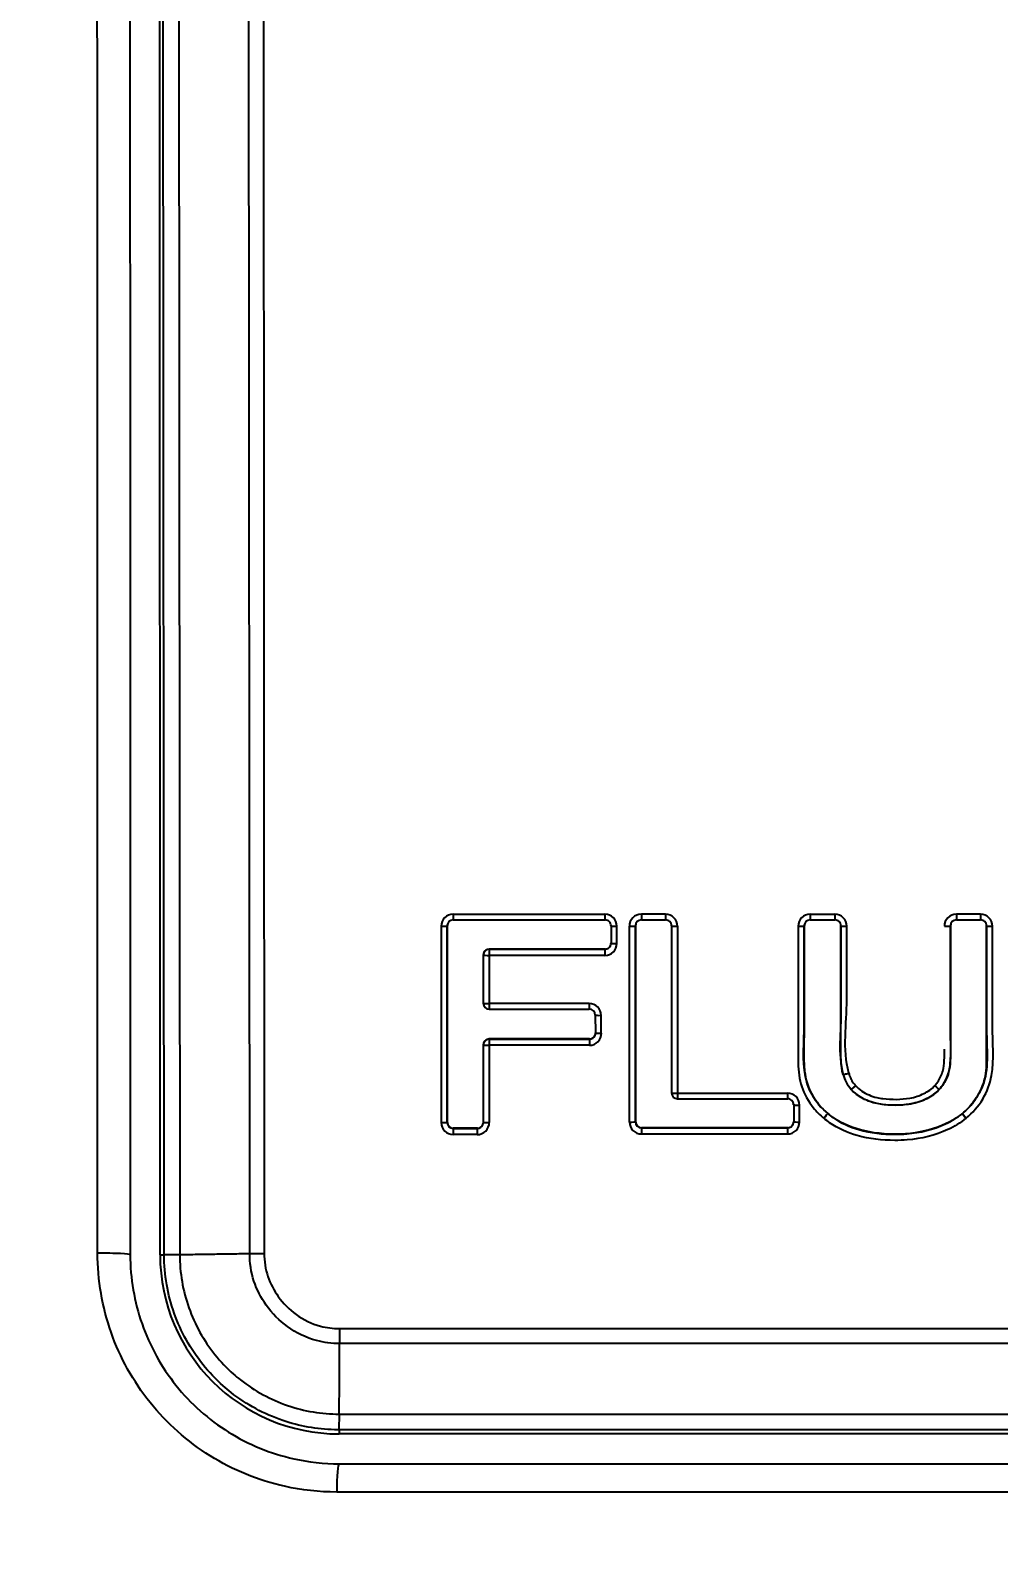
# Model space of a CAD drawing. Extents: x -2137 to 3740, y 68 to 2359.
# Drawn here: x -1465.62 to -1447.18, y 705.66 to 734.38 of the extents above; entities that cross this region are included whole.
import ezdxf

# ---------------------------------------------------------------- set-up
doc = ezdxf.new("R2010")
doc.units = 0
doc.header["$LTSCALE"] = 20
doc.header["$MEASUREMENT"] = 0
doc.layers.get('0').update_dxf_attribs({"linetype": 'CONTINUOUS'})
doc.layers.get('DEFPOINTS').update_dxf_attribs({"linetype": 'CONTINUOUS'})
doc.layers.add('1', color=7, linetype='CONTINUOUS')
doc.dimstyles.get("Standard").update_dxf_attribs({"dimtxt": 2.7, "dimasz": 2.5, "dimexe": 1.5, "dimexo": 1.5, "dimgap": 1.5, "dimtad": 1, "dimdec": 0, "dimlfac": 10, "dimzin": 0, "dimdsep": 46, "dimtxsty": 'Standard', "dimcen": 0, "dimclrt": 2, "dimadec": 0, "dimazin": 0, "dimtfac": 1, "dimtdec": 0, "dimtmove": 0, "dimatfit": 3, "dimfxl": 0, "dimtolj": 1, "dimtzin": 0, "dimarcsym": 0})

# ---------------------------------------------------------------- blocks, each defined once
blk = doc.blocks.new('*D10')
at = {"color": 3, "lineweight": -2}
for p, q in [((-1420.563, 804.156), (-1751.902, 804.156)), ((-1745.902, 780.156), (-1745.902, 581.518)), ((-1745.902, 318.903), (-1745.902, 533.518)), ((-1524.405, 294.903), (-1751.902, 294.903))]:
    blk.add_line(p, q, dxfattribs=at)
at = {"color": 3}
for points in [[(-1749.902, 780.156), (-1741.902, 780.156), (-1745.902, 804.156)], [(-1749.902, 318.903), (-1741.902, 318.903), (-1745.902, 294.903)]]:
    blk.add_solid(points, dxfattribs=at)
at = {"layer": 'DEFPOINTS', "color": 0}
for p in [(-1418.763, 804.156), (-1745.902, 294.903), (-1522.605, 294.903)]:
    blk.add_point(p, dxfattribs=at)
at = {"color": 2, "insert": (-1745.902, 557.518), "char_height": 24, "attachment_point": 5}
blk.add_mtext('\\A1;510', dxfattribs=at)

msp = doc.modelspace()

# ---------------------------------------------------------------- linework, layer by layer
at = {"layer": '1', "color": 7, "linetype": 'Continuous'}
for p, q in [((-1461.18, 742.47), (-1461.159, 711.111)), ((-1463.143, 711.085), (-1463.15, 742.435)), ((-1463.066, 711.085), (-1463.088, 742.435)), ((-1462.791, 742.44), (-1462.769, 711.089)), ((-1461.435, 711.109), (-1461.457, 742.459)), ((-1457.566, 717.563), (-1454.676, 717.563)), ((-1453.524, 717.563), (-1453.983, 717.563)), ((-1450.771, 717.563), (-1450.3, 717.563)), ((-1447.529, 717.563), (-1447.988, 717.563)), ((-1457.793, 717.336), (-1457.792, 713.599)), ((-1457.678, 717.342), (-1457.679, 717.339)), ((-1457.679, 717.339), (-1457.678, 713.602)), ((-1457.677, 713.605), (-1457.678, 717.342)), ((-1457.672, 717.378), (-1457.673, 717.375)), ((-1457.564, 717.456), (-1454.674, 717.456)), ((-1454.56, 717.342), (-1454.56, 717.014)), ((-1454.449, 717.008), (-1454.449, 717.336)), ((-1454.209, 713.61), (-1454.21, 717.336)), ((-1454.095, 717.342), (-1454.096, 717.339)), ((-1454.096, 717.339), (-1454.095, 713.613)), ((-1454.094, 713.616), (-1454.095, 717.342)), ((-1454.089, 717.378), (-1454.09, 717.375)), ((-1453.981, 717.456), (-1453.522, 717.456)), ((-1453.408, 717.342), (-1453.408, 714.166)), ((-1453.297, 717.336), (-1453.296, 714.16)), ((-1450.883, 717.342), (-1450.884, 717.339)), ((-1450.877, 717.378), (-1450.878, 717.375)), ((-1450.769, 717.456), (-1450.298, 717.456)), ((-1448.099, 717.342), (-1448.1, 717.339)), ((-1448.093, 717.378), (-1448.094, 717.375)), ((-1447.986, 717.456), (-1447.527, 717.456)), ((-1456.878, 716.9), (-1456.879, 716.897)), ((-1454.674, 716.9), (-1456.878, 716.9)), ((-1454.675, 716.897), (-1454.674, 716.9)), ((-1454.567, 716.975), (-1454.566, 716.978)), ((-1456.991, 716.787), (-1456.991, 715.87)), ((-1454.676, 716.781), (-1456.88, 716.781)), ((-1456.88, 716.781), (-1456.879, 715.864)), ((-1456.879, 716.897), (-1454.675, 716.897)), ((-1454.977, 715.864), (-1456.879, 715.864)), ((-1456.877, 715.756), (-1454.974, 715.756)), ((-1454.861, 715.644), (-1454.857, 715.305)), ((-1454.745, 715.301), (-1454.749, 715.64)), ((-1456.877, 715.19), (-1456.878, 715.187)), ((-1456.878, 715.187), (-1454.971, 715.187)), ((-1454.97, 715.19), (-1456.877, 715.19)), ((-1454.971, 715.187), (-1454.97, 715.19)), ((-1454.863, 715.265), (-1454.862, 715.268)), ((-1456.991, 715.077), (-1456.991, 713.605)), ((-1454.972, 715.071), (-1456.879, 715.071)), ((-1456.879, 715.071), (-1456.879, 713.599)), ((-1447.472, 714.345), (-1447.471, 714.348)), ((-1453.296, 714.16), (-1451.2, 714.16)), ((-1453.294, 714.052), (-1451.198, 714.052)), ((-1451.084, 713.939), (-1451.084, 713.616)), ((-1450.972, 713.61), (-1450.972, 713.933)), ((-1450.436, 713.772), (-1450.435, 713.775)), ((-1450.434, 713.774), (-1450.435, 713.771)), ((-1447.874, 713.771), (-1447.873, 713.774)), ((-1447.872, 713.775), (-1447.873, 713.772)), ((-1457.678, 713.602), (-1457.677, 713.605)), ((-1457.563, 713.491), (-1457.564, 713.488)), ((-1457.564, 713.488), (-1457.105, 713.488)), ((-1457.104, 713.491), (-1457.563, 713.491)), ((-1457.105, 713.488), (-1457.104, 713.491)), ((-1456.997, 713.566), (-1456.996, 713.569)), ((-1454.095, 713.613), (-1454.094, 713.616)), ((-1453.98, 713.502), (-1453.981, 713.499)), ((-1453.981, 713.499), (-1451.199, 713.499)), ((-1451.198, 713.502), (-1453.98, 713.502)), ((-1451.199, 713.499), (-1451.198, 713.502)), ((-1451.091, 713.577), (-1451.09, 713.58)), ((-1457.106, 713.371), (-1457.565, 713.371)), ((-1453.982, 713.383), (-1451.199, 713.383)), ((-1463.143, 711.085), (-1463.066, 711.085)), ((-1459.732, 709.682), (-1437.454, 709.679)), ((-1437.454, 709.395), (-1459.726, 709.398)), ((-1459.733, 708.053), (-1437.461, 708.049)), ((-1437.462, 707.75), (-1459.734, 707.754)), ((-1459.734, 707.754), (-1459.734, 707.676)), ((-1437.462, 707.676), (-1459.734, 707.676))]:
    msp.add_line(p, q, dxfattribs=at)
msp.add_arc((-1459.734, 711.085), 3.409, 180.0131, 270, dxfattribs=at)
for centre, major_axis, ratio, start_param, end_param in [((-1457.566, 717.336), (-0.216, 0.072), 0.999619, 5.034181, 6.604978), ((-1457.565, 717.566), (0, -0.114), 0.008727, 4.738569, 6.052596), ((-1454.676, 717.336), (-0.216, 0.072), 0.999619, 3.463385, 5.034181), ((-1454.675, 717.566), (0, -0.114), 0.008727, 4.738569, 6.052378), ((-1453.983, 717.336), (0.216, -0.072), 0.999619, 1.892589, 3.463385), ((-1453.982, 717.566), (0, 0.114), 0.008727, 1.596976, 2.911004), ((-1453.523, 717.566), (0, -0.114), 0.008727, 4.738569, 6.052378), ((-1453.524, 717.336), (-0.216, 0.072), 0.999619, 3.463385, 5.034181), ((-1450.771, 717.336), (-0.216, 0.072), 0.999619, 5.034181, 6.604978), ((-1450.77, 717.566), (0, 0.114), 0.008727, 1.596976, 2.911004), ((-1450.3, 717.336), (0.216, -0.072), 0.999619, 0.321792, 1.892589), ((-1450.299, 717.566), (0, 0.114), 0.008727, 1.596976, 2.910785), ((-1447.988, 717.336), (-0.216, 0.072), 0.999619, 5.034181, 6.604978), ((-1447.987, 717.566), (0, -0.114), 0.008727, 4.738569, 6.052596), ((-1447.529, 717.336), (-0.216, 0.072), 0.999619, 3.463385, 5.034181), ((-1447.528, 717.566), (0, 0.114), 0.008727, 1.596976, 2.910785), ((-1457.792, 717.339), (0.114, 0), 0.026176, 4.703659, 6.274456), ((-1457.565, 717.339), (0.108, -0.036), 0.999619, 3.141567, 3.463385), ((-1457.564, 717.342), (0.108, -0.036), 0.999619, 1.892589, 3.463385), ((-1454.674, 717.342), (0.108, -0.036), 0.999619, 0.321792, 1.892589), ((-1454.448, 717.339), (-0.114, 0), 0.026176, 0.132526, 1.562067), ((-1454.209, 717.339), (-0.114, 0), 0.026176, 1.562067, 3.132863), ((-1453.982, 717.339), (0.108, -0.036), 0.999619, 3.141567, 3.463385), ((-1453.981, 717.342), (0.108, -0.036), 0.999619, 1.892589, 3.463385), ((-1453.522, 717.342), (0.108, -0.036), 0.999619, 0.321792, 1.892589), ((-1453.296, 717.339), (-0.114, 0), 0.026176, 0.132526, 1.562067), ((-1450.998, 717.339), (-0.114, 0), 0.026176, 1.562067, 3.132863), ((-1450.77, 717.339), (0.108, -0.036), 0.999619, 3.141567, 3.463385), ((-1450.769, 717.342), (0.108, -0.036), 0.999619, 1.892589, 3.463385), ((-1450.298, 717.342), (0.108, -0.036), 0.999619, 0.321792, 1.892589), ((-1450.071, 717.339), (-0.114, 0), 0.026176, 0.041489, 1.562067), ((-1448.214, 717.339), (0.114, 0), 0.026176, 4.703659, 6.274456), ((-1447.987, 717.339), (0.108, -0.036), 0.999619, 3.141567, 3.463385), ((-1447.986, 717.342), (0.108, -0.036), 0.999619, 1.892589, 3.463385), ((-1447.527, 717.342), (0.108, -0.036), 0.999619, 0.321792, 1.892589), ((-1447.3, 717.339), (0.114, 0), 0.026176, 3.179069, 4.703659), ((-1456.878, 716.787), (0.108, -0.036), 0.999619, 1.892589, 3.463385), ((-1454.676, 717.008), (-0.216, 0.072), 0.999619, 1.892589, 3.463385), ((-1454.675, 717.011), (0.108, -0.036), 0.999619, 5.034181, 6.283156), ((-1454.674, 717.014), (0.108, -0.036), 0.999619, 5.034181, 6.604978), ((-1454.448, 717.011), (0.114, 0), 0.026176, 3.270736, 4.703659), ((-1456.879, 716.784), (0.114, 0), 0.026176, 3.274119, 4.703659), ((-1456.879, 716.784), (-0.108, 0.036), 0.999619, 5.034181, 6.259277), ((-1456.879, 716.784), (0, -0.114), 0.008727, 3.167773, 4.738569), ((-1454.675, 716.784), (0, -0.114), 0.008727, 3.167773, 4.738569), ((-1456.877, 715.87), (0.108, -0.036), 0.999619, 3.463385, 5.034181), ((-1456.878, 715.867), (0.114, 0), 0.026176, 3.277494, 4.703659), ((-1456.878, 715.867), (0, 0.114), 0.008727, 1.596976, 2.910523), ((-1454.976, 715.867), (0, 0.114), 0.008727, 1.596976, 2.910785), ((-1454.976, 715.637), (-0.216, 0.072), 0.999619, 3.475597, 5.034181), ((-1454.974, 715.643), (0.108, -0.036), 0.999619, 0.334004, 1.892589), ((-1454.748, 715.643), (0.114, 0.001), 0.026067, 3.27652, 4.70334), ((-1456.877, 715.077), (0.108, -0.036), 0.999619, 1.892589, 3.463385), ((-1456.878, 715.074), (-0.108, 0.036), 0.999619, 5.034181, 6.283156), ((-1456.878, 715.074), (0, 0.114), 0.008727, 0.02618, 1.596976), ((-1454.972, 715.298), (-0.216, 0.072), 0.999619, 1.892589, 3.475597), ((-1454.971, 715.074), (0, -0.114), 0.008727, 3.167773, 4.738569), ((-1454.971, 715.301), (0.108, -0.036), 0.999619, 5.034181, 6.283176), ((-1454.97, 715.304), (0.108, -0.036), 0.999619, 5.034181, 6.61719), ((-1454.744, 715.304), (0.114, 0.001), 0.026067, 3.273195, 4.70334), ((-1456.878, 715.074), (-0.114, 0), 0.026176, 0.132526, 1.562067), ((-1450.033, 714.543), (-0.11, -0.03), 0.022973, 6.267897, 7.838694), ((-1450.033, 714.541), (-0.11, -0.029), 0.023115, 6.268113, 7.838909), ((-1450.252, 714.487), (0.108, -0.036), 0.999619, 0.577688, 0.587046), ((-1450.254, 714.481), (-0.216, 0.072), 0.999619, 3.719281, 3.728639), ((-1453.294, 714.166), (0.108, -0.036), 0.999619, 3.463385, 5.034181), ((-1453.295, 714.163), (-0.114, 0), 0.026176, 0.135901, 1.562067), ((-1453.295, 714.163), (0, -0.114), 0.008727, 4.738569, 6.052116), ((-1451.2, 713.933), (-0.216, 0.072), 0.999619, 3.463385, 5.034181), ((-1451.199, 714.163), (0, -0.114), 0.008727, 4.738569, 6.052378), ((-1451.198, 713.939), (0.108, -0.036), 0.999619, 0.321792, 1.892589), ((-1449.903, 714.302), (-0.0862, -0.0741), 0.014173, 6.259506, 7.830303), ((-1449.903, 714.302), (-0.0853, -0.0751), 0.013896, 6.259343, 7.830139), ((-1449.902, 714.305), (0.108, -0.036), 0.999619, 4.172962, 4.18461), ((-1448.398, 714.304), (0.083, -0.0776), 0.025082, 4.723892, 6.294688), ((-1448.398, 714.304), (0.0846, -0.0759), 0.025312, 4.723376, 6.294172), ((-1448.397, 714.307), (0.108, -0.036), 0.999619, 5.85333, 5.873808), ((-1450.971, 713.936), (-0.114, 0), 0.026176, 0.132526, 1.562067), ((-1450.509, 713.685), (-0.0724, -0.0875), 0.009971, 1.545064, 3.115861), ((-1450.509, 713.685), (-0.0737, -0.0865), 0.01034, 1.545211, 3.116007), ((-1450.509, 713.685), (-0.108, 0.036), 0.999619, 4.328263, 4.342666), ((-1450.508, 713.688), (0.108, -0.036), 0.999619, 1.186671, 1.201074), ((-1447.945, 713.86), (0.108, -0.036), 0.999619, 5.713275, 5.725611), ((-1447.802, 713.683), (0.0714, -0.0884), 0.023231, 3.156485, 4.727281), ((-1447.944, 713.863), (0.108, -0.036), 0.999619, 5.713275, 5.725611), ((-1447.8, 713.685), (0.0725, -0.0875), 0.023413, 3.156197, 4.726993), ((-1457.791, 713.602), (0.114, 0), 0.026176, 4.703659, 6.274456), ((-1457.565, 713.599), (0.216, -0.072), 0.999619, 3.463385, 5.034181), ((-1457.564, 713.602), (0.108, -0.036), 0.999619, 3.463385, 5.034181), ((-1457.563, 713.605), (0.108, -0.036), 0.999619, 3.463385, 5.034181), ((-1457.564, 713.374), (0, 0.114), 0.008727, 0.02618, 1.596976), ((-1457.106, 713.599), (0.216, -0.072), 0.999619, 5.034181, 6.604978), ((-1457.105, 713.374), (0, 0.114), 0.008727, 0.02618, 1.596976), ((-1457.105, 713.602), (0.108, -0.036), 0.999619, 5.034181, 6.283156), ((-1457.104, 713.605), (0.108, -0.036), 0.999619, 5.034181, 6.604978), ((-1456.878, 713.602), (-0.114, 0), 0.026176, 0.129143, 1.562067), ((-1454.208, 713.613), (-0.114, 0), 0.026176, 1.562067, 3.132863), ((-1453.982, 713.61), (-0.216, 0.072), 0.999619, 0.321792, 1.892589), ((-1453.981, 713.613), (0.108, -0.036), 0.999619, 3.463385, 5.034181), ((-1453.98, 713.616), (0.108, -0.036), 0.999619, 3.463385, 5.034181), ((-1453.981, 713.386), (0, -0.114), 0.008727, 3.167773, 4.738569), ((-1451.2, 713.61), (-0.216, 0.072), 0.999619, 1.892589, 3.463385), ((-1451.199, 713.613), (0.108, -0.036), 0.999619, 5.034181, 6.283156), ((-1451.198, 713.386), (0, -0.114), 0.008727, 3.167773, 4.738569), ((-1451.198, 713.616), (0.108, -0.036), 0.999619, 5.034181, 6.604978), ((-1450.971, 713.613), (0.114, 0), 0.026176, 3.270736, 4.703659), ((-1447.946, 713.857), (-0.216, 0.072), 0.999619, 2.571683, 2.584019), ((-1464.28, 711.084), (-0.568, 0), 0.052581, 3.141593, 4.804626), ((-1459.734, 706.54), (0, 0.568), 0.084484, 0, 1.518436)]:
    msp.add_ellipse(centre, major_axis=major_axis, ratio=ratio, start_param=start_param, end_param=end_param, dxfattribs=at)
for points, knots in [([(-1464.332, 711.114), (-1464.332, 711.492), (-1464.332, 711.871), (-1464.332, 713.762), (-1464.333, 715.275), (-1464.335, 722.84), (-1464.336, 728.893), (-1464.338, 737.451), (-1464.339, 739.958), (-1464.339, 742.465)], [0, 0, 0, 0, 0.036197, 0.036197, 0.180984, 0.180984, 0.760134, 0.760134, 1, 1, 1, 1]), ([(-1450.999, 717.336), (-1450.998, 716.467), (-1450.998, 715.597), (-1450.998, 714.727), (-1450.998, 714.577), (-1450.977, 714.424), (-1450.881, 714.139), (-1450.805, 714.002), (-1450.651, 713.81), (-1450.583, 713.742), (-1450.51, 713.682)], [0, 0, 0, 0, 0.684668, 0.684668, 0.684668, 0.804501, 0.804501, 0.924886, 0.924886, 1, 1, 1, 1]), ([(-1450.435, 713.775), (-1450.542, 713.863), (-1450.636, 713.968), (-1450.78, 714.204), (-1450.832, 714.337), (-1450.923, 714.795), (-1450.882, 715.129), (-1450.883, 716.086), (-1450.883, 716.714), (-1450.883, 717.342)], [0, 0, 0, 0, 0.111769, 0.111769, 0.223994, 0.223994, 0.490625, 0.490625, 1, 1, 1, 1]), ([(-1450.884, 717.339), (-1450.884, 716.725), (-1450.884, 716.111), (-1450.883, 715.19), (-1450.909, 714.883), (-1450.843, 714.27), (-1450.68, 713.974), (-1450.436, 713.772)], [0, 0, 0, 0, 0.5, 0.5, 0.75, 0.75, 1, 1, 1, 1]), ([(-1450.184, 717.342), (-1450.184, 717.075), (-1450.184, 716.809), (-1450.184, 716.276), (-1450.184, 716.009), (-1450.184, 715.334), (-1450.249, 714.911), (-1450.142, 714.516)], [0, 0, 0, 0, 0.282914, 0.282914, 0.565827, 0.565827, 1, 1, 1, 1]), ([(-1450.143, 714.513), (-1450.191, 714.69), (-1450.185, 714.877), (-1450.185, 715.155), (-1450.185, 715.251), (-1450.185, 715.729), (-1450.185, 716.112), (-1450.185, 716.619), (-1450.185, 716.743), (-1450.185, 717.025), (-1450.185, 717.182), (-1450.185, 717.339)], [0, 0, 0, 0, 0.194245, 0.194245, 0.295656, 0.295656, 0.701299, 0.701299, 0.833205, 0.833205, 1, 1, 1, 1]), ([(-1450.034, 714.54), (-1450.16, 715.004), (-1450.072, 715.472), (-1450.072, 716.404), (-1450.072, 716.87), (-1450.072, 717.336)], [0, 0, 0, 0, 0.5, 0.5, 1, 1, 1, 1]), ([(-1448.1, 717.339), (-1448.1, 717.263), (-1448.1, 717.188), (-1448.1, 716.809), (-1448.1, 716.506), (-1448.1, 715.874), (-1448.1, 715.545), (-1448.1, 715.143), (-1448.1, 715.07), (-1448.1, 714.848), (-1448.097, 714.694), (-1448.16, 714.463), (-1448.199, 714.379), (-1448.27, 714.279), (-1448.291, 714.253), (-1448.313, 714.228)], [0, 0, 0, 0, 0.071883, 0.071883, 0.359414, 0.359414, 0.671859, 0.671859, 0.740896, 0.740896, 0.883497, 0.883497, 0.968971, 0.968971, 1, 1, 1, 1]), ([(-1448.312, 714.231), (-1448.252, 714.299), (-1448.2, 714.376), (-1448.132, 714.544), (-1448.112, 714.634), (-1448.082, 714.933), (-1448.099, 715.144), (-1448.099, 715.685), (-1448.099, 716.016), (-1448.099, 716.679), (-1448.099, 717.011), (-1448.099, 717.342)], [0, 0, 0, 0, 0.086776, 0.086776, 0.172999, 0.172999, 0.371625, 0.371625, 0.685812, 0.685812, 1, 1, 1, 1]), ([(-1447.873, 713.772), (-1447.794, 713.837), (-1447.722, 713.911), (-1447.58, 714.098), (-1447.514, 714.218), (-1447.429, 714.471), (-1447.413, 714.608), (-1447.413, 714.86), (-1447.413, 714.979), (-1447.414, 715.572), (-1447.414, 716.046), (-1447.414, 716.54), (-1447.414, 716.559), (-1447.414, 716.832), (-1447.414, 717.086), (-1447.414, 717.339)], [0, 0, 0, 0, 0.08259, 0.08259, 0.191285, 0.191285, 0.300605, 0.300605, 0.396393, 0.396393, 0.779544, 0.779544, 0.795307, 0.795307, 1, 1, 1, 1]), ([(-1447.413, 717.342), (-1447.413, 717.011), (-1447.413, 716.68), (-1447.413, 716.018), (-1447.413, 715.686), (-1447.412, 715.024), (-1447.366, 714.678), (-1447.466, 714.362), (-1447.509, 714.227), (-1447.579, 714.099), (-1447.726, 713.909), (-1447.796, 713.838), (-1447.872, 713.775)], [0, 0, 0, 0, 0.269169, 0.269169, 0.538338, 0.538338, 0.808296, 0.808296, 0.808296, 0.921693, 0.921693, 1, 1, 1, 1]), ([(-1447.801, 713.682), (-1447.552, 713.888), (-1447.37, 714.18), (-1447.266, 714.809), (-1447.301, 715.126), (-1447.301, 716.073), (-1447.301, 716.705), (-1447.301, 717.336)], [0, 0, 0, 0, 0.25, 0.25, 0.5, 0.5, 1, 1, 1, 1]), ([(-1448.399, 714.301), (-1448.379, 714.322), (-1448.361, 714.345), (-1448.3, 714.431), (-1448.267, 714.503), (-1448.21, 714.711), (-1448.214, 714.855), (-1448.214, 714.994)], [0, 0, 0, 0, 0.116257, 0.116257, 0.428613, 0.428613, 1, 1, 1, 1]), ([(-1450.034, 714.538), (-1450.031, 714.529), (-1450.029, 714.519), (-1450.015, 714.478), (-1450.002, 714.446), (-1449.971, 714.389), (-1449.954, 714.363), (-1449.925, 714.325), (-1449.915, 714.312), (-1449.904, 714.299)], [0, 0, 0, 0, 0.107012, 0.107012, 0.478822, 0.478822, 0.814501, 0.814501, 1, 1, 1, 1]), ([(-1448.315, 714.226), (-1448.381, 714.155), (-1448.465, 714.099), (-1448.645, 714.008), (-1448.748, 713.974), (-1449.031, 713.925), (-1449.218, 713.923), (-1449.442, 713.952), (-1449.484, 713.959), (-1449.64, 713.994), (-1449.751, 714.042), (-1449.9, 714.141), (-1449.947, 714.181), (-1449.988, 714.227)], [0, 0, 0, 0, 0.160745, 0.160745, 0.333909, 0.333909, 0.635265, 0.635265, 0.705046, 0.705046, 0.899331, 0.899331, 1, 1, 1, 1]), ([(-1449.987, 714.23), (-1449.925, 714.159), (-1449.846, 714.103), (-1449.682, 714.017), (-1449.593, 713.985), (-1449.318, 713.928), (-1449.125, 713.926), (-1448.827, 713.959), (-1448.716, 713.984), (-1448.522, 714.068), (-1448.434, 714.119), (-1448.344, 714.199), (-1448.328, 714.214), (-1448.314, 714.229)], [0, 0, 0, 0, 0.154565, 0.154565, 0.306887, 0.306887, 0.617843, 0.617843, 0.802203, 0.802203, 0.965387, 0.965387, 1, 1, 1, 1]), ([(-1449.904, 714.299), (-1449.87, 714.26), (-1449.829, 714.227), (-1449.701, 714.141), (-1449.602, 714.099), (-1449.464, 714.067), (-1449.425, 714.061), (-1449.216, 714.035), (-1449.041, 714.036), (-1448.779, 714.081), (-1448.688, 714.111), (-1448.529, 714.191), (-1448.456, 714.239), (-1448.399, 714.301)], [0, 0, 0, 0, 0.094229, 0.094229, 0.285615, 0.285615, 0.356671, 0.356671, 0.672307, 0.672307, 0.84516, 0.84516, 1, 1, 1, 1]), ([(-1450.435, 713.771), (-1450.403, 713.743), (-1450.368, 713.717), (-1450.185, 713.591), (-1450.016, 713.517), (-1449.622, 713.402), (-1449.388, 713.377), (-1449.081, 713.377), (-1449.005, 713.38), (-1448.677, 713.406), (-1448.424, 713.465), (-1448.082, 713.626), (-1447.972, 713.692), (-1447.874, 713.771)], [0, 0, 0, 0, 0.046468, 0.046468, 0.244509, 0.244509, 0.49854, 0.49854, 0.582319, 0.582319, 0.8616, 0.8616, 1, 1, 1, 1]), ([(-1447.873, 713.774), (-1448.024, 713.652), (-1448.207, 713.556), (-1448.639, 713.415), (-1448.884, 713.38), (-1449.434, 713.38), (-1449.68, 713.416), (-1450.112, 713.556), (-1450.291, 713.652), (-1450.434, 713.774)], [0, 0, 0, 0, 0.247093, 0.247093, 0.49568, 0.49568, 0.747414, 0.747414, 1, 1, 1, 1]), ([(-1447.803, 713.68), (-1447.909, 713.595), (-1448.026, 713.524), (-1448.389, 713.354), (-1448.656, 713.291), (-1449, 713.263), (-1449.079, 713.261), (-1449.4, 713.261), (-1449.645, 713.287), (-1450.061, 713.408), (-1450.241, 713.487), (-1450.437, 713.623), (-1450.474, 713.652), (-1450.51, 713.682)], [0, 0, 0, 0, 0.140323, 0.140323, 0.418562, 0.418562, 0.50087, 0.50087, 0.752246, 0.752246, 0.952169, 0.952169, 1, 1, 1, 1]), ([(-1459.782, 706.57), (-1460.114, 706.57), (-1460.448, 706.606), (-1460.772, 706.679), (-1461.271, 706.79), (-1461.758, 706.989), (-1462.625, 707.53), (-1463.016, 707.878), (-1463.652, 708.672), (-1463.906, 709.129), (-1464.243, 710.089), (-1464.332, 710.605), (-1464.332, 711.114)], [0, 0, 0, 0, 0.139006, 0.139006, 0.139006, 0.355346, 0.355346, 0.570848, 0.570848, 0.785416, 0.785416, 1, 1, 1, 1]), ([(-1463.711, 711.085), (-1463.711, 710.639), (-1463.634, 710.187), (-1463.339, 709.348), (-1463.117, 708.948), (-1462.562, 708.253), (-1462.219, 707.948), (-1461.462, 707.475), (-1461.036, 707.301), (-1460.599, 707.203), (-1460.316, 707.14), (-1460.024, 707.108), (-1459.734, 707.108)], [0, 0, 0, 0, 0.214559, 0.214559, 0.429173, 0.429173, 0.644726, 0.644726, 0.861055, 0.861055, 0.861055, 1, 1, 1, 1]), ([(-1459.734, 707.754), (-1459.764, 707.754), (-1459.795, 707.754), (-1460.158, 707.764), (-1460.494, 707.825), (-1461.162, 708.052), (-1461.498, 708.235), (-1461.843, 708.505), (-1461.893, 708.547), (-1462.221, 708.837), (-1462.461, 709.136), (-1462.825, 709.787), (-1462.953, 710.148), (-1463.017, 710.515), (-1463.049, 710.703), (-1463.066, 710.894), (-1463.066, 711.085)], [0, 0, 0, 0, 0.017286, 0.017286, 0.209124, 0.209124, 0.423875, 0.423875, 0.461031, 0.461031, 0.67614, 0.67614, 0.89124, 0.89124, 0.89124, 1, 1, 1, 1]), ([(-1462.769, 711.089), (-1462.769, 711.089), (-1462.769, 711.089), (-1462.769, 710.917), (-1462.754, 710.744), (-1462.725, 710.574), (-1462.667, 710.237), (-1462.55, 709.906), (-1462.219, 709.312), (-1462, 709.041), (-1461.703, 708.777), (-1461.657, 708.739), (-1461.344, 708.493), (-1461.037, 708.326), (-1460.401, 708.109), (-1460.065, 708.053), (-1459.733, 708.053), (-1459.733, 708.053), (-1459.733, 708.053)], [0, 0, 0, 0, 0.000014, 0.000014, 0.107953, 0.107953, 0.107953, 0.324035, 0.324035, 0.538265, 0.538265, 0.575247, 0.575247, 0.789951, 0.789951, 0.999986, 0.999986, 1, 1, 1, 1]), ([(-1459.726, 709.398), (-1459.726, 709.398), (-1459.726, 709.398), (-1459.874, 709.394), (-1460.023, 709.413), (-1460.364, 709.505), (-1460.554, 709.598), (-1460.874, 709.831), (-1461.011, 709.969), (-1461.222, 710.263), (-1461.303, 710.42), (-1461.412, 710.752), (-1461.44, 710.932), (-1461.435, 711.109), (-1461.435, 711.109), (-1461.435, 711.109)], [0, 0, 0, 0, 0.000025, 0.000025, 0.164856, 0.164856, 0.39569, 0.39569, 0.608246, 0.608246, 0.801713, 0.801713, 0.999975, 0.999975, 1, 1, 1, 1]), ([(-1461.159, 711.111), (-1461.162, 710.962), (-1461.138, 710.81), (-1461.044, 710.533), (-1460.976, 710.405), (-1460.799, 710.16), (-1460.683, 710.044), (-1460.415, 709.849), (-1460.257, 709.771), (-1459.975, 709.695), (-1459.853, 709.679), (-1459.732, 709.682)], [0, 0, 0, 0, 0.201186, 0.201186, 0.392364, 0.392364, 0.607609, 0.607609, 0.838522, 0.838522, 1, 1, 1, 1])]:
    msp.add_open_spline(points, degree=3, knots=knots, dxfattribs=at)
for points, degree in [([(-1463.718, 742.435), (-1463.716, 731.985), (-1463.714, 721.535), (-1463.711, 711.085)], 3), ([(-1450.142, 714.515), (-1450.115, 714.414), (-1450.064, 714.319), (-1449.988, 714.231)], 3), ([(-1463.066, 711.085), (-1463.063, 711.087), (-1462.945, 711.089), (-1462.769, 711.089)], 3), ([(-1462.769, 711.089), (-1461.435, 711.109)], 1), ([(-1461.435, 711.109), (-1461.351, 711.11), (-1461.255, 711.111), (-1461.159, 711.111)], 3), ([(-1459.732, 709.682), (-1459.73, 709.584), (-1459.728, 709.485), (-1459.726, 709.398)], 3), ([(-1459.733, 708.053), (-1459.726, 709.398)], 1), ([(-1459.739, 707.754), (-1459.735, 707.757), (-1459.731, 707.876), (-1459.729, 708.053)], 3), ([(-1459.734, 707.108), (-1452.318, 707.108), (-1444.893, 707.108), (-1437.462, 707.108)], 3), ([(-1437.493, 706.57), (-1445.033, 706.57), (-1452.489, 706.57), (-1459.782, 706.57)], 3)]:
    msp.add_open_spline(points, degree=degree, dxfattribs=at)

# ---------------------------------------------------------------- dimensions: what is measured, and where the dimension line sits
dim = msp.add_linear_dim(base=(-1745.902, 294.903), p1=(-1418.763, 804.156), p2=(-1522.605, 294.903), angle=90, text='510', dimstyle='Standard', override={"dimscale": 1.2, "dimtxt": 20, "dimasz": 20, "dimexe": 5, "dimgap": 10, "dimtih": 1, "dimtoh": 1, "dimlfac": 1, "dimzin": 12, "dimclrd": 3, "dimclre": 3, "dimazin": 2, "dimarcsym": 1})
dim.commit()
dim.dimension.update_dxf_attribs({"geometry": '*D10', "text_midpoint": (-1745.902, 557.518), "dimtype": 160})

doc.saveas('drawing.dxf')
